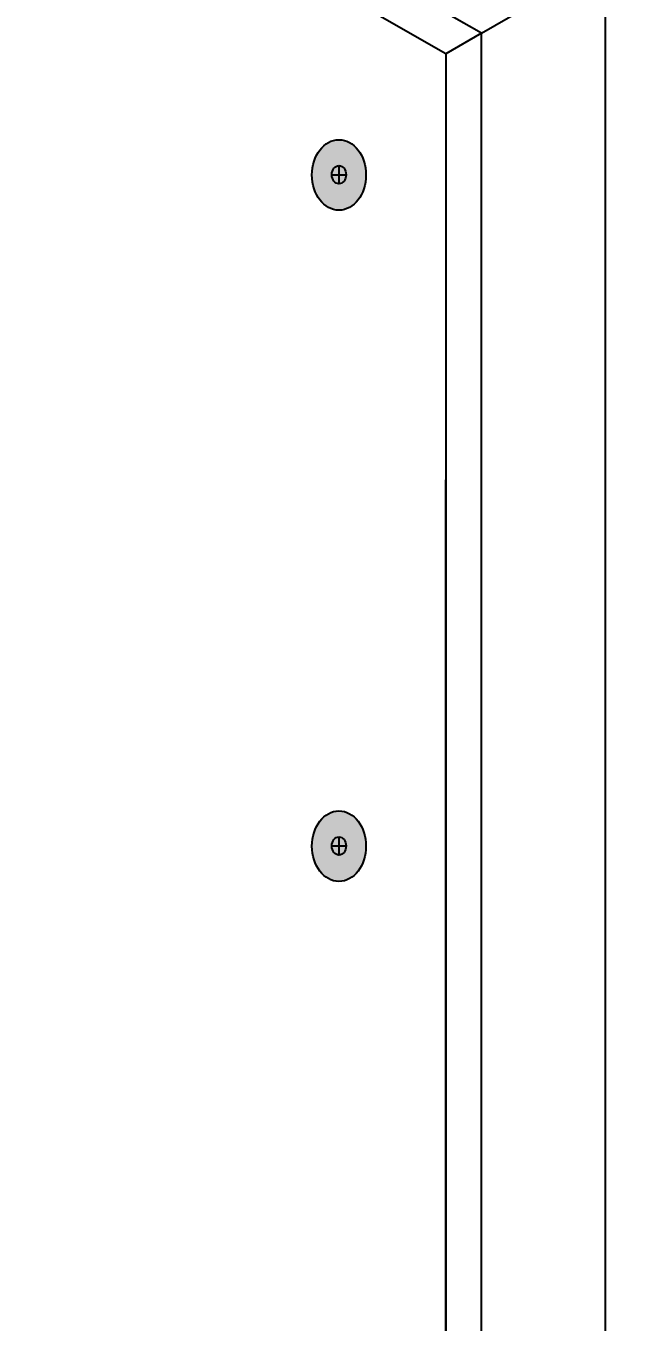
# Model space of a CAD drawing. Header units: inches. Extents: x -20.7 to 76.3, y -55.2 to 19.1.
# Drawn here: x -9.498 to -8.361, y -29.924 to -27.482 of the extents above; entities that cross this region are included whole.
import ezdxf

# ---------------------------------------------------------------- set-up
doc = ezdxf.new("R2010")
doc.units = ezdxf.units.IN
doc.header["$MEASUREMENT"] = 0
for name, color, linetype, lineweight in [('.ATI-TEXT', 7, 'Continuous', 0), ('G-ANNO-TTLB', 7, 'Continuous', 0), ('TYVEK', 7, 'Continuous', 0)]:
    doc.layers.add(name, color=color, linetype=linetype, lineweight=lineweight)

# ---------------------------------------------------------------- blocks, each defined once
blk = doc.blocks.new('Block_477')
at = {"layer": '.ATI-TEXT', "char_height": 0.2, "attachment_point": 7}
for s, insert in [('\\C18;\\c0;\\FArial Narrow|b0|i0|c1;\\H0.156297;\\W1.000000;HEAD', (-8.8326, -26.3031)), ('\\C18;\\c0;\\FArial Narrow|b0|i0|c1;\\H0.156297;\\W1.000000;FLASHING', (-8.8339, -26.5663))]:
    blk.add_mtext(s, dxfattribs=dict(at, insert=insert))
blk = doc.blocks.new('Block_476')
at = {"layer": '.ATI-TEXT', "true_color": 0x000000, "transparency": 33554687}
h = blk.add_hatch(color=18, dxfattribs=at)
h.dxf.hatch_style = 2
h.paths.add_polyline_path([(-9.6346, -28.2061), (-9.6791, -28.3582), (-9.6864, -28.1999)])
at = {"layer": '.ATI-TEXT', "color": 18, "lineweight": 0, "true_color": 0x000000}
for p, q in [((-9.6757, -28.3047), (-9.4225, -26.2262)), ((-9.4225, -26.2262), (-8.9752, -26.2262))]:
    blk.add_line(p, q, dxfattribs=at)
at = {"layer": '.ATI-TEXT'}
blk.add_lwpolyline([(-9.6346, -28.2061), (-9.6791, -28.3582), (-9.6864, -28.1999), (-9.6864, -28.1999)], close=True, dxfattribs=at)
blk.add_blockref('Block_477', (0, 0), dxfattribs=at)

msp = doc.modelspace()

# ---------------------------------------------------------------- hatches: boundary and pattern name
at = {"layer": 'G-ANNO-TTLB', "true_color": 0xff00ff, "transparency": 33554687}
h = msp.add_hatch(color=6, dxfattribs=at)
edge = h.paths.add_edge_path()
edge.add_spline(control_points=[(20.0382, -55.2136), (20.0382, -55.2136), (-20.6495, -55.2136), (-20.6495, -55.2136), (-20.6495, -55.2136), (-20.6495, -21.0886), (-20.6495, -21.0886), (-20.6495, -21.0886), (20.0382, -21.0886), (20.0382, -21.0886), (20.0382, -21.0886), (20.0382, -55.2136), (20.0382, -55.2136)], knot_values=[0, 0, 0, 0, 1, 1, 1, 2, 2, 2, 3, 3, 3, 4, 4, 4, 4], degree=3, periodic=0)
edge = h.paths.add_edge_path()
edge.add_spline(control_points=[(-20.5245, -21.2136), (-20.5245, -21.2136), (-20.5245, -55.0886), (-20.5245, -55.0886), (-20.5245, -55.0886), (19.9132, -55.0886), (19.9132, -55.0886), (19.9132, -55.0886), (19.9132, -21.2136), (19.9132, -21.2136), (19.9132, -21.2136), (-20.5245, -21.2136), (-20.5245, -21.2136)], knot_values=[0, 0, 0, 0, 1, 1, 1, 2, 2, 2, 3, 3, 3, 4, 4, 4, 4], degree=3, periodic=0)
edge.add_line((-20.5245, -21.2136), (-20.5245, -21.2136))
at = {"layer": 'TYVEK', "true_color": 0x003b71, "transparency": 33554687}
h = msp.add_hatch(color=156, dxfattribs=at)
h.dxf.hatch_style = 2
edge = h.paths.add_edge_path()
edge.add_ellipse((-8.9079, -27.7628), major_axis=(0, 0.0664), ratio=0.766948, start_angle=0, end_angle=360)
h = msp.add_hatch(color=156, dxfattribs=at)
h.dxf.hatch_style = 2
edge = h.paths.add_edge_path()
edge.add_ellipse((-8.9079, -29.0274), major_axis=(0, 0.0664), ratio=0.766948, start_angle=0, end_angle=360)

# ---------------------------------------------------------------- linework, layer by layer
at = {"layer": 'G-ANNO-TTLB'}
for points in [[(20.0382, -55.2136), (20.0382, -55.2136), (-20.6495, -55.2136), (-20.6495, -55.2136), (-20.6495, -55.2136), (-20.6495, -21.0886), (-20.6495, -21.0886), (-20.6495, -21.0886), (20.0382, -21.0886), (20.0382, -21.0886), (20.0382, -21.0886), (20.0382, -55.2136), (20.0382, -55.2136)], [(-20.5245, -21.2136), (-20.5245, -21.2136), (-20.5245, -55.0886), (-20.5245, -55.0886), (-20.5245, -55.0886), (19.9132, -55.0886), (19.9132, -55.0886), (19.9132, -55.0886), (19.9132, -21.2136), (19.9132, -21.2136), (19.9132, -21.2136), (-20.5245, -21.2136), (-20.5245, -21.2136)]]:
    msp.add_open_spline(points, degree=3, knots=[0, 0, 0, 0, 1, 1, 1, 2, 2, 2, 3, 3, 3, 4, 4, 4, 4], dxfattribs=at)
at = {"layer": 'TYVEK', "color": 2, "lineweight": 25, "true_color": 0xffff00}
for p, q in [((-8.6394, -27.4959), (-12.3738, -25.3635)), ((-8.6394, -27.4959), (-8.7063, -27.5345)), ((-8.6394, -33.3916), (-8.6394, -27.4959))]:
    msp.add_line(p, q, dxfattribs=at)
at = {"layer": 'TYVEK', "color": 18, "lineweight": 25, "true_color": 0x000000}
for q in [(-12.4406, -25.4021), (-8.7063, -33.4302)]:
    msp.add_line((-8.7063, -27.5345), q, dxfattribs=at)
at = {"layer": 'TYVEK', "color": 33, "lineweight": 25, "true_color": 0xcc9966}
for p in [(-8.6394, -27.4959), (-8.406, -33.2565)]:
    msp.add_line(p, (-8.406, -27.3608), dxfattribs=at)
at = {"layer": 'TYVEK', "color": 252, "lineweight": 25, "true_color": 0x848484}
for p, q in [((-8.9214, -27.7624), (-8.8944, -27.7624)), ((-8.9079, -27.7453), (-8.9079, -27.7796)), ((-8.7063, -33.4302), (-8.7063, -28.3371)), ((-8.9079, -29.0099), (-8.9079, -29.0441)), ((-8.9214, -29.027), (-8.8944, -29.027))]:
    msp.add_line(p, q, dxfattribs=at)
at = {"layer": 'TYVEK', "color": 33, "lineweight": 25, "true_color": 0xcc9966}
msp.add_lwpolyline([(-8.6394, -27.4959), (-8.7644, -27.4242), (-8.5311, -27.2891), (-8.406, -27.3608)], dxfattribs=at)
at = {"layer": 'TYVEK', "color": 18, "lineweight": 25, "true_color": 0x000000}
for centre in [(-8.9079, -27.7628), (-8.9079, -29.0274)]:
    msp.add_ellipse(centre, major_axis=(0, 0.0664), ratio=0.766948, dxfattribs=at)
at = {"layer": 'TYVEK', "color": 252, "lineweight": 25, "true_color": 0x848484}
for centre in [(-8.9079, -27.7624), (-8.9079, -29.027)]:
    msp.add_ellipse(centre, major_axis=(0, 0.0171), ratio=0.788846, dxfattribs=at)

# ---------------------------------------------------------------- block references
at = {"layer": '.ATI-TEXT'}
msp.add_blockref('Block_476', (0, 0), dxfattribs=at)

doc.saveas('drawing.dxf')
